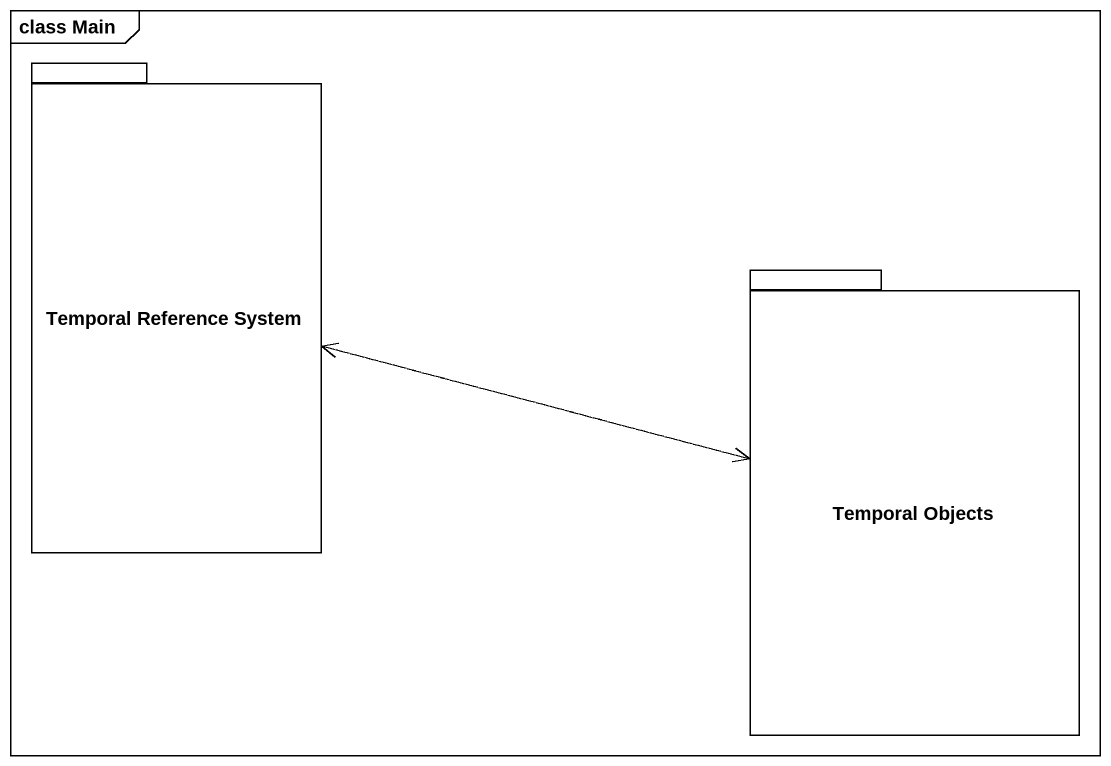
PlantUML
@startuml
mainframe class Main
package "Temporal Reference System" as Temporal_Reference_System {
}
package "Temporal Objects" as Temporal_Objects {
}
Temporal_Reference_System .right.> Temporal_Objects
Temporal_Objects .left.> Temporal_Reference_System
@enduml
